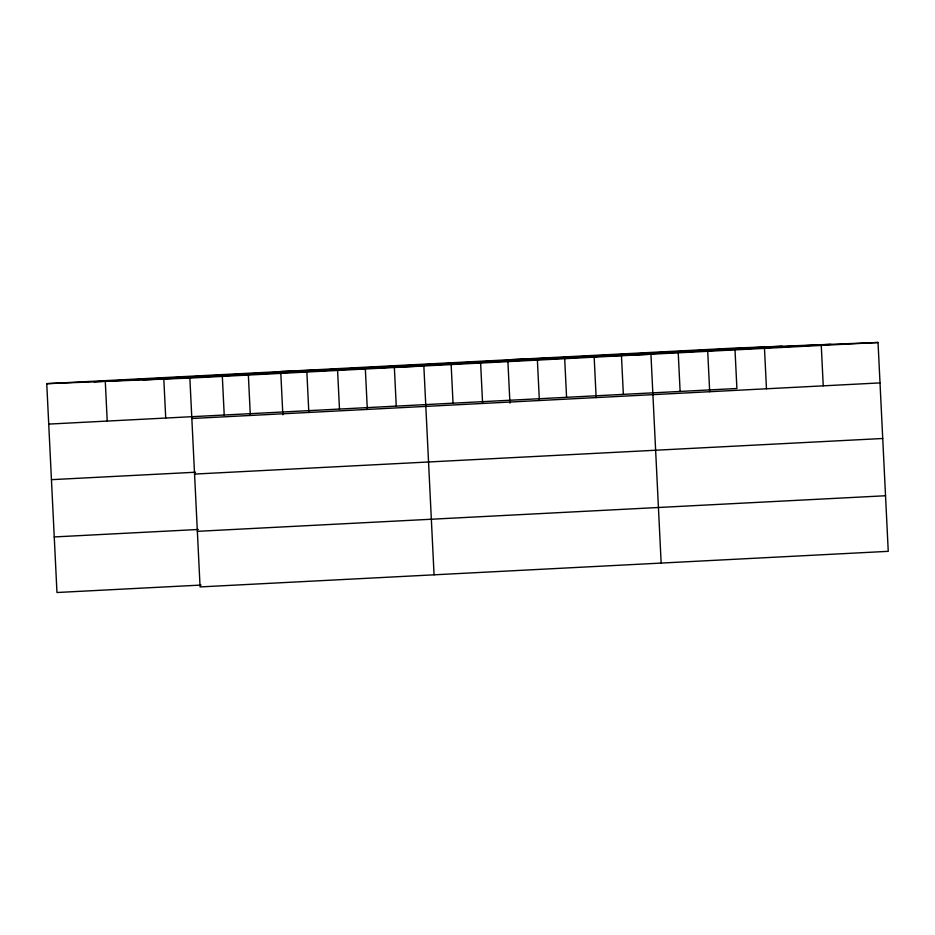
<?xml version="1.0" encoding="UTF-8"?>
<svg xmlns="http://www.w3.org/2000/svg" width="935" height="935" viewBox="0 0 935 935"><rect width="100%" height="100%" fill="white"/><g stroke="black" fill="none" stroke-linecap="round" stroke-linejoin="round"><path stroke-width="1.4" d="M46.75 383.666L734.922 348.077L878.035 342.49L888.25 551.334L200.078 586.923L189.863 378.079L46.75 383.666L56.965 592.51L201.06 585.065M93.979 381.819L782.151 346.231M142.634 379.914L830.806 344.337M189.863 378.079L878.035 342.49M48.725 424.093L736.897 388.504L734.992 349.526M191.839 418.494L880.01 382.906M51.448 479.667L195.544 472.222M194.562 474.08L882.733 438.492M54.242 536.935L198.337 529.479M197.367 531.337L885.527 495.749M507.822 359.823L650.935 354.236L661.15 563.08M280.722 371.569L423.847 365.971L434.062 574.815M821.257 345.424L823.244 385.851M764.491 348.358L766.466 388.785M707.713 351.291L709.688 391.718M678.214 352.46L680.119 391.438M621.378 353.956L623.353 394.371M594.169 357.17L596.144 397.585M564.6 356.889L566.575 397.317M537.391 360.104L539.366 400.531M507.892 361.272L509.937 403.102M480.613 363.037L482.6 403.464M451.126 364.206L453.031 403.184M394.348 367.139L396.253 406.117M365.351 368.998L367.326 409.425M337.57 370.073L339.475 409.051M306.855 372.025L308.83 412.452M280.804 373.007L282.849 414.836M248.359 375.052L250.335 415.467M222.238 374.596L224.213 415.011M163.742 377.611L165.717 418.038M105.246 380.639L107.221 421.066"/></g></svg>
